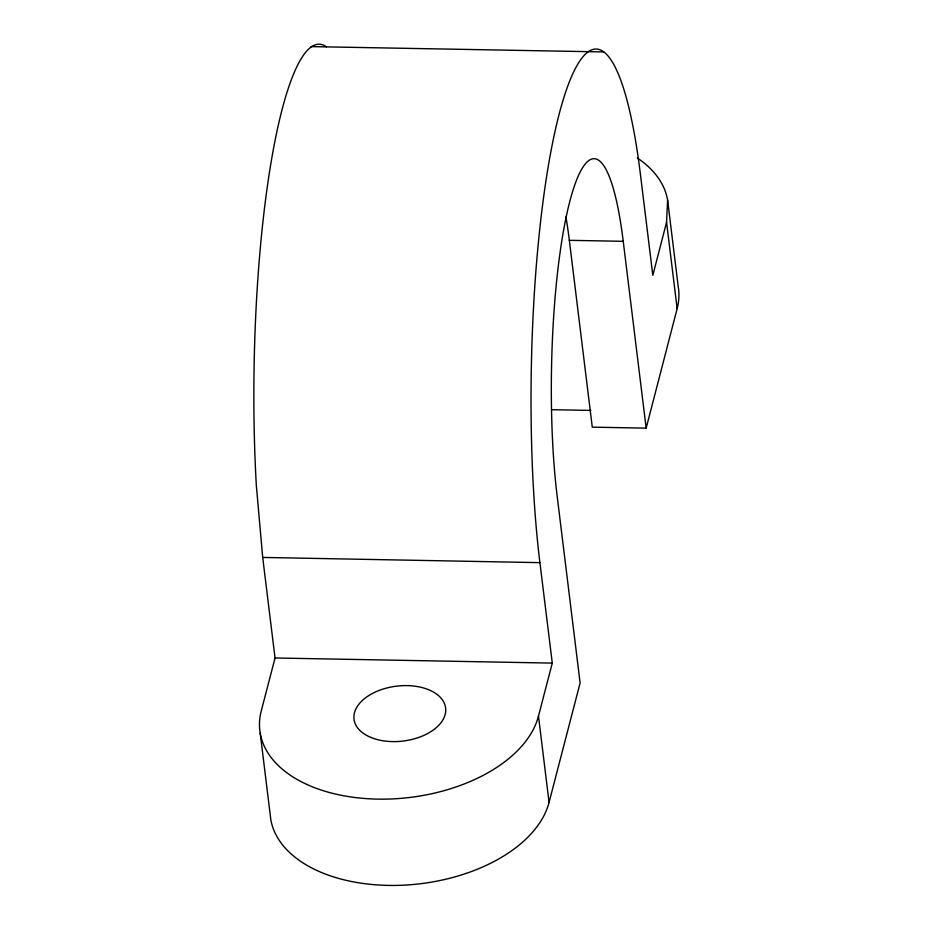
<?xml version="1.0" encoding="UTF-8"?>
<svg xmlns="http://www.w3.org/2000/svg" width="932" height="932" viewBox="0 0 932 932"><rect width="100%" height="100%" fill="white"/><g stroke="black" fill="none" stroke-linecap="round" stroke-linejoin="round"><path stroke-width="1.4" d="M565.91 216.853A210.003 38.69 -88.9 0 1 569.336 240.316L592.274 427.147L646.167 428.149L677.156 308.597L666.566 222.294L667.603 200.007A141.058 84.23 -7 0 0 637.243 157.951M326.445 46.81A319.676 58.891 -88.9 0 0 256.312 485.153L262.696 557.429L275.045 657.98L261.24 711.023A141.07 84.463 -7 0 0 377.658 799.12A141.07 84.463 -7 0 0 538.475 716.137L552.28 663.106L539.908 562.648A319.676 58.891 -88.9 0 1 559.002 114.659A319.676 58.891 -88.9 0 1 640.47 174.785L652.819 275.324L666.566 222.294M260.214 733.251L270.804 819.531A141.058 84.451 -7 0 0 406.527 885.004A141.058 84.451 -7 0 0 549.065 802.44L580.112 682.958L557.161 496.115A210.003 38.69 -88.9 0 1 569.697 201.813A210.003 38.69 -88.9 0 1 623.228 241.318L646.167 428.149M311.078 46.6L603.691 51.936M569.336 240.316L623.228 241.318M551.686 409.684L590.795 410.406M262.696 557.429L539.908 562.648M275.045 657.98L552.28 663.106M667.603 200.007L678.193 286.427A141.058 84.23 -7 0 1 677.156 308.597M538.486 716.137L549.065 802.44M370.854 737.433A46.146 27.645 -7 0 0 445.17 714.448A46.146 27.645 -7 0 0 383.425 688.946A46.146 27.645 -7 0 0 370.854 737.433"/></g></svg>
